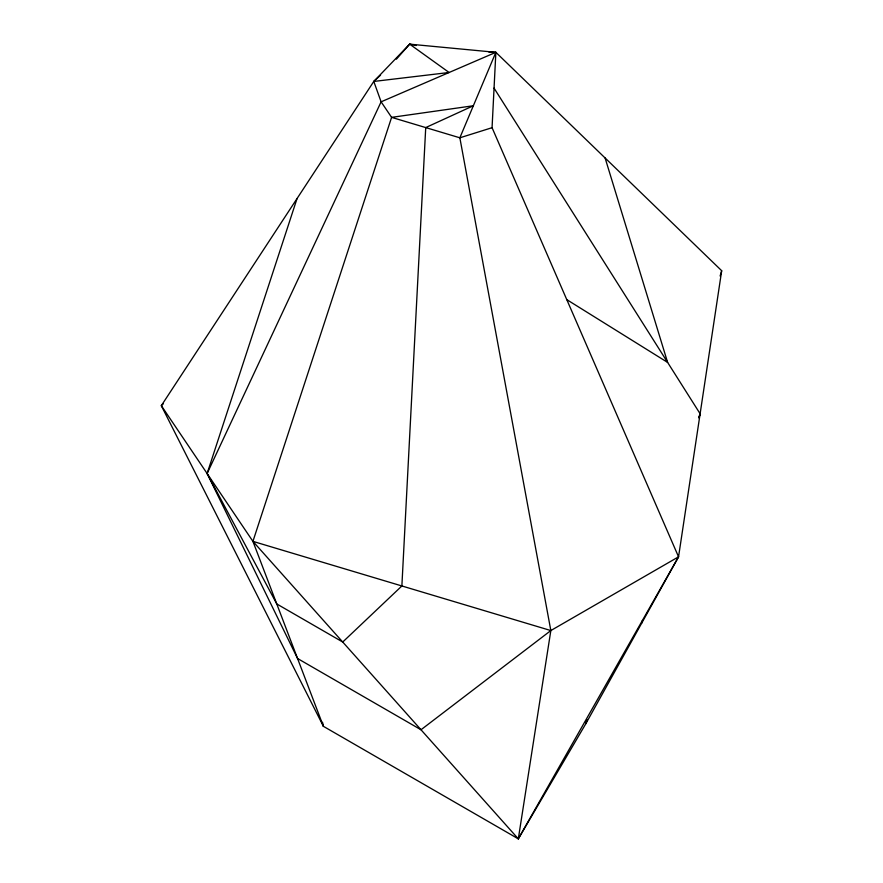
<?xml version="1.0" encoding="UTF-8"?>
<svg xmlns="http://www.w3.org/2000/svg" width="883" height="883" viewBox="0 0 883 883"><rect width="100%" height="100%" fill="white"/><g stroke="black" fill="none" stroke-linecap="round" stroke-linejoin="round"><path stroke-width="1.32" d="M163.311 403.796L161.313 405.672L252.924 541.367L518.31 838.85L678.552 556.831L492.063 127.693L495.86 52.329L409.657 44.15L373.785 81.446L161.313 405.672L323.399 726.323L518.31 838.85L585.837 723.696L678.552 556.831L721.687 270.728L495.86 52.329L488.972 52.196M518.31 838.85L550.837 630.561L459.855 137.803L495.86 52.329L381.114 101.821L207.119 473.52L297.56 658.497L421.003 729.766L550.837 630.561L678.552 556.831M641.588 623.354L642.327 620.694M699.005 417.758L700.12 413.774L494.05 88.134M587.029 719.733L585.837 723.696L587.261 719.822M720.109 276.015L721.687 270.728M297.063 198.52L207.119 473.52L276.776 603.95L342.725 642.029L401.875 585.97L425.727 127.582L473.354 105.75L391.599 117.362L252.924 541.367L323.399 726.323L322.516 722.272M698.696 417.648L700.12 413.774M396.39 59.172L409.657 44.15L416.18 45.53M492.063 127.693L459.855 137.803L391.599 117.362L381.114 101.821L373.785 81.446L380.54 75.165M373.785 81.446L449.116 72.494L409.657 44.15M252.924 541.367L550.837 630.561M566.776 299.624L667.614 362.416L605.098 157.969"/></g></svg>
